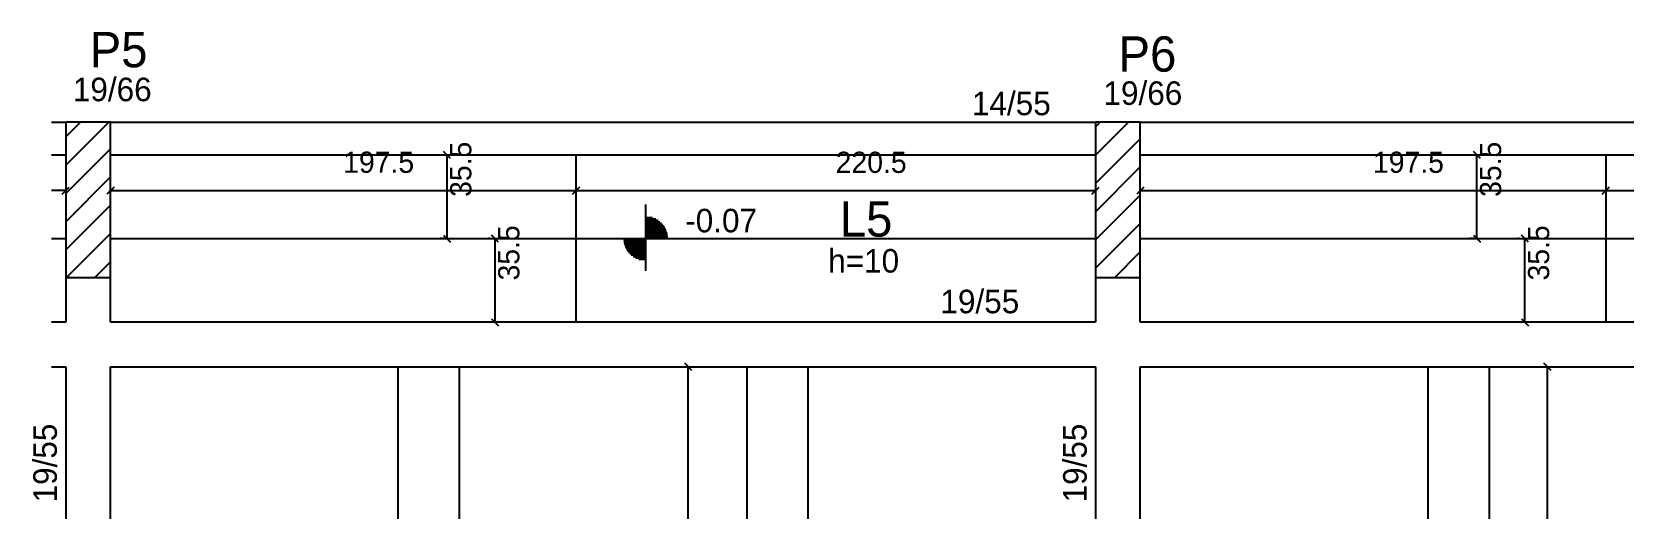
# Model space of a CAD drawing. Header units: metres. Extents: x 5349 to 6029, y 2657 to 2864.
import ezdxf

# ---------------------------------------------------------------- set-up
doc = ezdxf.new("R2010")
doc.units = ezdxf.units.M
for name, color, linetype in [('3', 7, 'Continuous'), ('4', 7, 'Continuous'), ('7', 7, 'Continuous'), ('Painéis', 7, 'Continuous')]:
    doc.layers.add(name, color=color, linetype=linetype)

msp = doc.modelspace()

# ---------------------------------------------------------------- linework, layer by layer
at = {"layer": '3', "color": 3, "lineweight": 25}
for p, q in [((5357.45, 2825.98), (5363.54, 2825.98)), ((5363.54, 2807.67), (5381.85, 2825.98)), ((5363.54, 2819.69), (5369.83, 2825.98)), ((5382.54, 2825.98), (5800.54, 2825.98)), ((5800.54, 2811.92), (5814.6, 2825.98)), ((5800.54, 2823.94), (5802.57, 2825.98)), ((5819.54, 2825.98), (6029.04, 2825.98)), ((5363.54, 2795.65), (5382.54, 2814.65)), ((5800.54, 2799.9), (5819.54, 2818.9)), ((5357.45, 2811.98), (5363.54, 2811.98)), ((5382.54, 2811.98), (5800.54, 2811.98)), ((5819.54, 2811.98), (6029.04, 2811.98)), ((5363.54, 2783.63), (5382.54, 2802.63)), ((5800.54, 2787.88), (5819.54, 2806.88)), ((5800.54, 2775.86), (5819.54, 2794.86)), ((5363.54, 2771.61), (5382.54, 2790.61)), ((5609.64, 2790.96), (5609.64, 2762.75)), ((5609.64, 2785.85), (5609.64, 2767.1)), ((5609.64, 2785.4), (5612.53, 2785.4)), ((5609.64, 2784.8), (5613.96, 2784.8)), ((5609.64, 2784.21), (5614.95, 2784.21)), ((5609.64, 2783.62), (5615.73, 2783.62)), ((5609.64, 2783.02), (5616.36, 2783.02)), ((5609.64, 2782.43), (5616.89, 2782.43)), ((5609.64, 2781.83), (5617.34, 2781.83)), ((5609.64, 2781.24), (5617.72, 2781.24)), ((5609.64, 2780.64), (5618.04, 2780.64)), ((5800.54, 2763.84), (5819.54, 2782.84)), ((5363.93, 2759.98), (5382.54, 2778.59)), ((5594, 2776.48), (5683.61, 2776.48)), ((5600.27, 2776.48), (5619.02, 2776.48)), ((5609.64, 2775.88), (5600.27, 2775.88)), ((5609.64, 2775.29), (5600.35, 2775.29)), ((5609.64, 2774.7), (5600.44, 2774.7)), ((5609.64, 2774.1), (5600.58, 2774.1)), ((5609.64, 2780.05), (5618.31, 2780.05)), ((5609.64, 2779.45), (5618.54, 2779.45)), ((5609.64, 2778.86), (5618.71, 2778.86)), ((5609.64, 2778.26), (5618.85, 2778.26)), ((5609.64, 2777.67), (5618.94, 2777.67)), ((5609.64, 2777.07), (5619.02, 2777.07)), ((5609.64, 2773.51), (5600.75, 2773.51)), ((5609.64, 2772.91), (5600.97, 2772.91)), ((5609.64, 2772.32), (5601.24, 2772.32)), ((5609.64, 2771.72), (5601.57, 2771.72)), ((5609.64, 2771.13), (5601.95, 2771.13)), ((5609.64, 2770.53), (5602.4, 2770.53)), ((5609.64, 2769.94), (5602.93, 2769.94)), ((5609.64, 2769.34), (5603.56, 2769.34)), ((5609.64, 2768.75), (5604.34, 2768.75)), ((5609.64, 2768.15), (5605.33, 2768.15)), ((5609.64, 2767.56), (5606.76, 2767.56)), ((5808.7, 2759.98), (5819.54, 2770.82)), ((5375.95, 2759.98), (5382.54, 2766.57))]:
    msp.add_line(p, q, dxfattribs=at)
for points in [[(5363.54, 2759.98), (5363.54, 2740.98)], [(5382.54, 2740.98), (5382.54, 2759.98)], [(5800.54, 2759.98), (5800.54, 2740.98)], [(5819.54, 2740.98), (5819.54, 2759.98)], [(5363.54, 2740.98), (5357.45, 2740.98)], [(5800.54, 2740.98), (5382.54, 2740.98)], [(6029.04, 2740.98), (5819.54, 2740.98)], [(5357.45, 2721.98), (5363.54, 2721.98)], [(5363.54, 2721.98), (5363.54, 2657.33)], [(5382.54, 2721.98), (5800.54, 2721.98)], [(5382.54, 2657.33), (5382.54, 2721.98)], [(5800.54, 2721.98), (5800.54, 2657.33)], [(5819.54, 2721.98), (6029.04, 2721.98)], [(5819.54, 2657.33), (5819.54, 2721.98)]]:
    msp.add_lwpolyline(points, dxfattribs=at)
at = {"layer": '7', "color": 7, "lineweight": 25}
for points in [[(5382.54, 2825.98), (5363.54, 2825.98)], [(5363.54, 2825.98), (5363.54, 2759.98)], [(5382.54, 2759.98), (5382.54, 2825.98)], [(5819.54, 2825.98), (5800.54, 2825.98)], [(5800.54, 2825.98), (5800.54, 2759.98)], [(5819.54, 2759.98), (5819.54, 2825.98)], [(5363.54, 2759.98), (5382.54, 2759.98)], [(5800.54, 2759.98), (5819.54, 2759.98)]]:
    msp.add_lwpolyline(points, dxfattribs=at)
at = {"layer": 'Painéis', "color": 4, "lineweight": 25}
for p, q in [((5524.27, 2811.92), (5522.38, 2811.92)), ((5525.38, 2776.42), (5525.38, 2811.92)), ((5961.27, 2811.92), (5959.38, 2811.92)), ((5962.38, 2776.42), (5962.38, 2811.92)), ((5363.54, 2796.82), (5357.45, 2796.82)), ((5580.04, 2796.77), (5382.54, 2796.77)), ((5800.54, 2796.77), (5580.04, 2796.77)), ((6017.04, 2796.77), (5819.54, 2796.77)), ((6029.04, 2796.77), (6017.04, 2796.77)), ((5524.27, 2776.42), (5522.38, 2776.42)), ((5543.51, 2776.42), (5542.76, 2776.42)), ((5545.76, 2740.92), (5545.76, 2776.42)), ((5961.27, 2776.42), (5959.38, 2776.42)), ((5980.51, 2776.42), (5979.76, 2776.42)), ((5982.76, 2740.92), (5982.76, 2776.42)), ((5543.51, 2740.92), (5542.76, 2740.92)), ((5980.51, 2740.92), (5979.76, 2740.92)), ((5627.73, 2657.33), (5627.73, 2721.98)), ((5992.35, 2657.33), (5992.35, 2721.98))]:
    msp.add_line(p, q, dxfattribs=at)
at = {"layer": 'Painéis', "color": 0, "lineweight": 25}
for p, q in [((5526.88, 2810.42), (5523.88, 2813.42)), ((5963.88, 2810.42), (5960.88, 2813.42)), ((5362.04, 2795.32), (5365.04, 2798.32)), ((5384.04, 2798.27), (5381.04, 2795.27)), ((5581.54, 2798.27), (5578.54, 2795.27)), ((5578.54, 2795.27), (5581.54, 2798.27)), ((5799.04, 2795.27), (5802.04, 2798.27)), ((5821.04, 2798.27), (5818.04, 2795.27)), ((6018.54, 2798.27), (6015.54, 2795.27)), ((6015.54, 2795.27), (6018.54, 2798.27)), ((5523.88, 2777.92), (5526.88, 2774.92)), ((5547.26, 2774.92), (5544.26, 2777.92)), ((5960.88, 2777.92), (5963.88, 2774.92)), ((5984.26, 2774.92), (5981.26, 2777.92)), ((5544.26, 2742.42), (5547.26, 2739.42)), ((5981.26, 2742.42), (5984.26, 2739.42)), ((5629.23, 2720.48), (5626.23, 2723.48)), ((5993.85, 2720.48), (5990.85, 2723.48))]:
    msp.add_line(p, q, dxfattribs=at)
at = {"layer": 'Painéis', "color": 200, "lineweight": 25}
for p, q in [((5580.04, 2811.92), (5580.04, 2740.92)), ((6017.04, 2811.92), (6017.04, 2740.92)), ((5357.45, 2776.48), (5363.54, 2776.48)), ((5382.54, 2776.42), (5800.54, 2776.42)), ((5819.54, 2776.42), (6029.04, 2776.42)), ((5504.54, 2721.98), (5504.54, 2657.33)), ((5530.54, 2721.98), (5530.54, 2657.33)), ((5652.54, 2721.98), (5652.54, 2657.33)), ((5678.54, 2721.98), (5678.54, 2657.33)), ((5941.54, 2721.98), (5941.54, 2657.33)), ((5967.54, 2721.98), (5967.54, 2657.33))]:
    msp.add_line(p, q, dxfattribs=at)

# ---------------------------------------------------------------- texts
at = {"layer": '3', "color": 3, "lineweight": 25}
for s, p in [('19/66', (5366.56, 2834.81)), ('19/66', (5803.91, 2833.25)), ('14/55', (5748.09, 2828.87)), ('-0.07', (5626.44, 2779.1)), ('h=10', (5687.1, 2762.01)), ('19/55', (5734.73, 2744.73))]:
    msp.add_text(s, height=10, dxfattribs=at).set_placement(p)
for p in [(5359.79, 2664.37), (5796.79, 2664.37)]:
    msp.add_text('19/55', height=10, rotation=90, dxfattribs=at).set_placement(p)
at = {"layer": '4', "color": 4, "lineweight": 25}
for s, p in [('P5', (5373.71, 2849.22)), ('P6', (5810.32, 2847.37)), ('L5', (5692.03, 2777.27))]:
    msp.add_text(s, height=15, dxfattribs=at).set_placement(p)
at = {"layer": 'Painéis', "color": 240, "lineweight": 25}
for p in [(5535.68, 2794.17), (5972.68, 2794.17), (5556.06, 2758.67), (5993.06, 2758.67)]:
    msp.add_text('35.5', height=9, rotation=90, dxfattribs=at).set_placement(p)
for s, p in [('197.5', (5481.29, 2804.39)), ('220.5', (5690.29, 2804.36)), ('197.5', (5918.29, 2804.39))]:
    msp.add_text(s, height=9, dxfattribs=at).set_placement(p)

doc.saveas('drawing.dxf')
